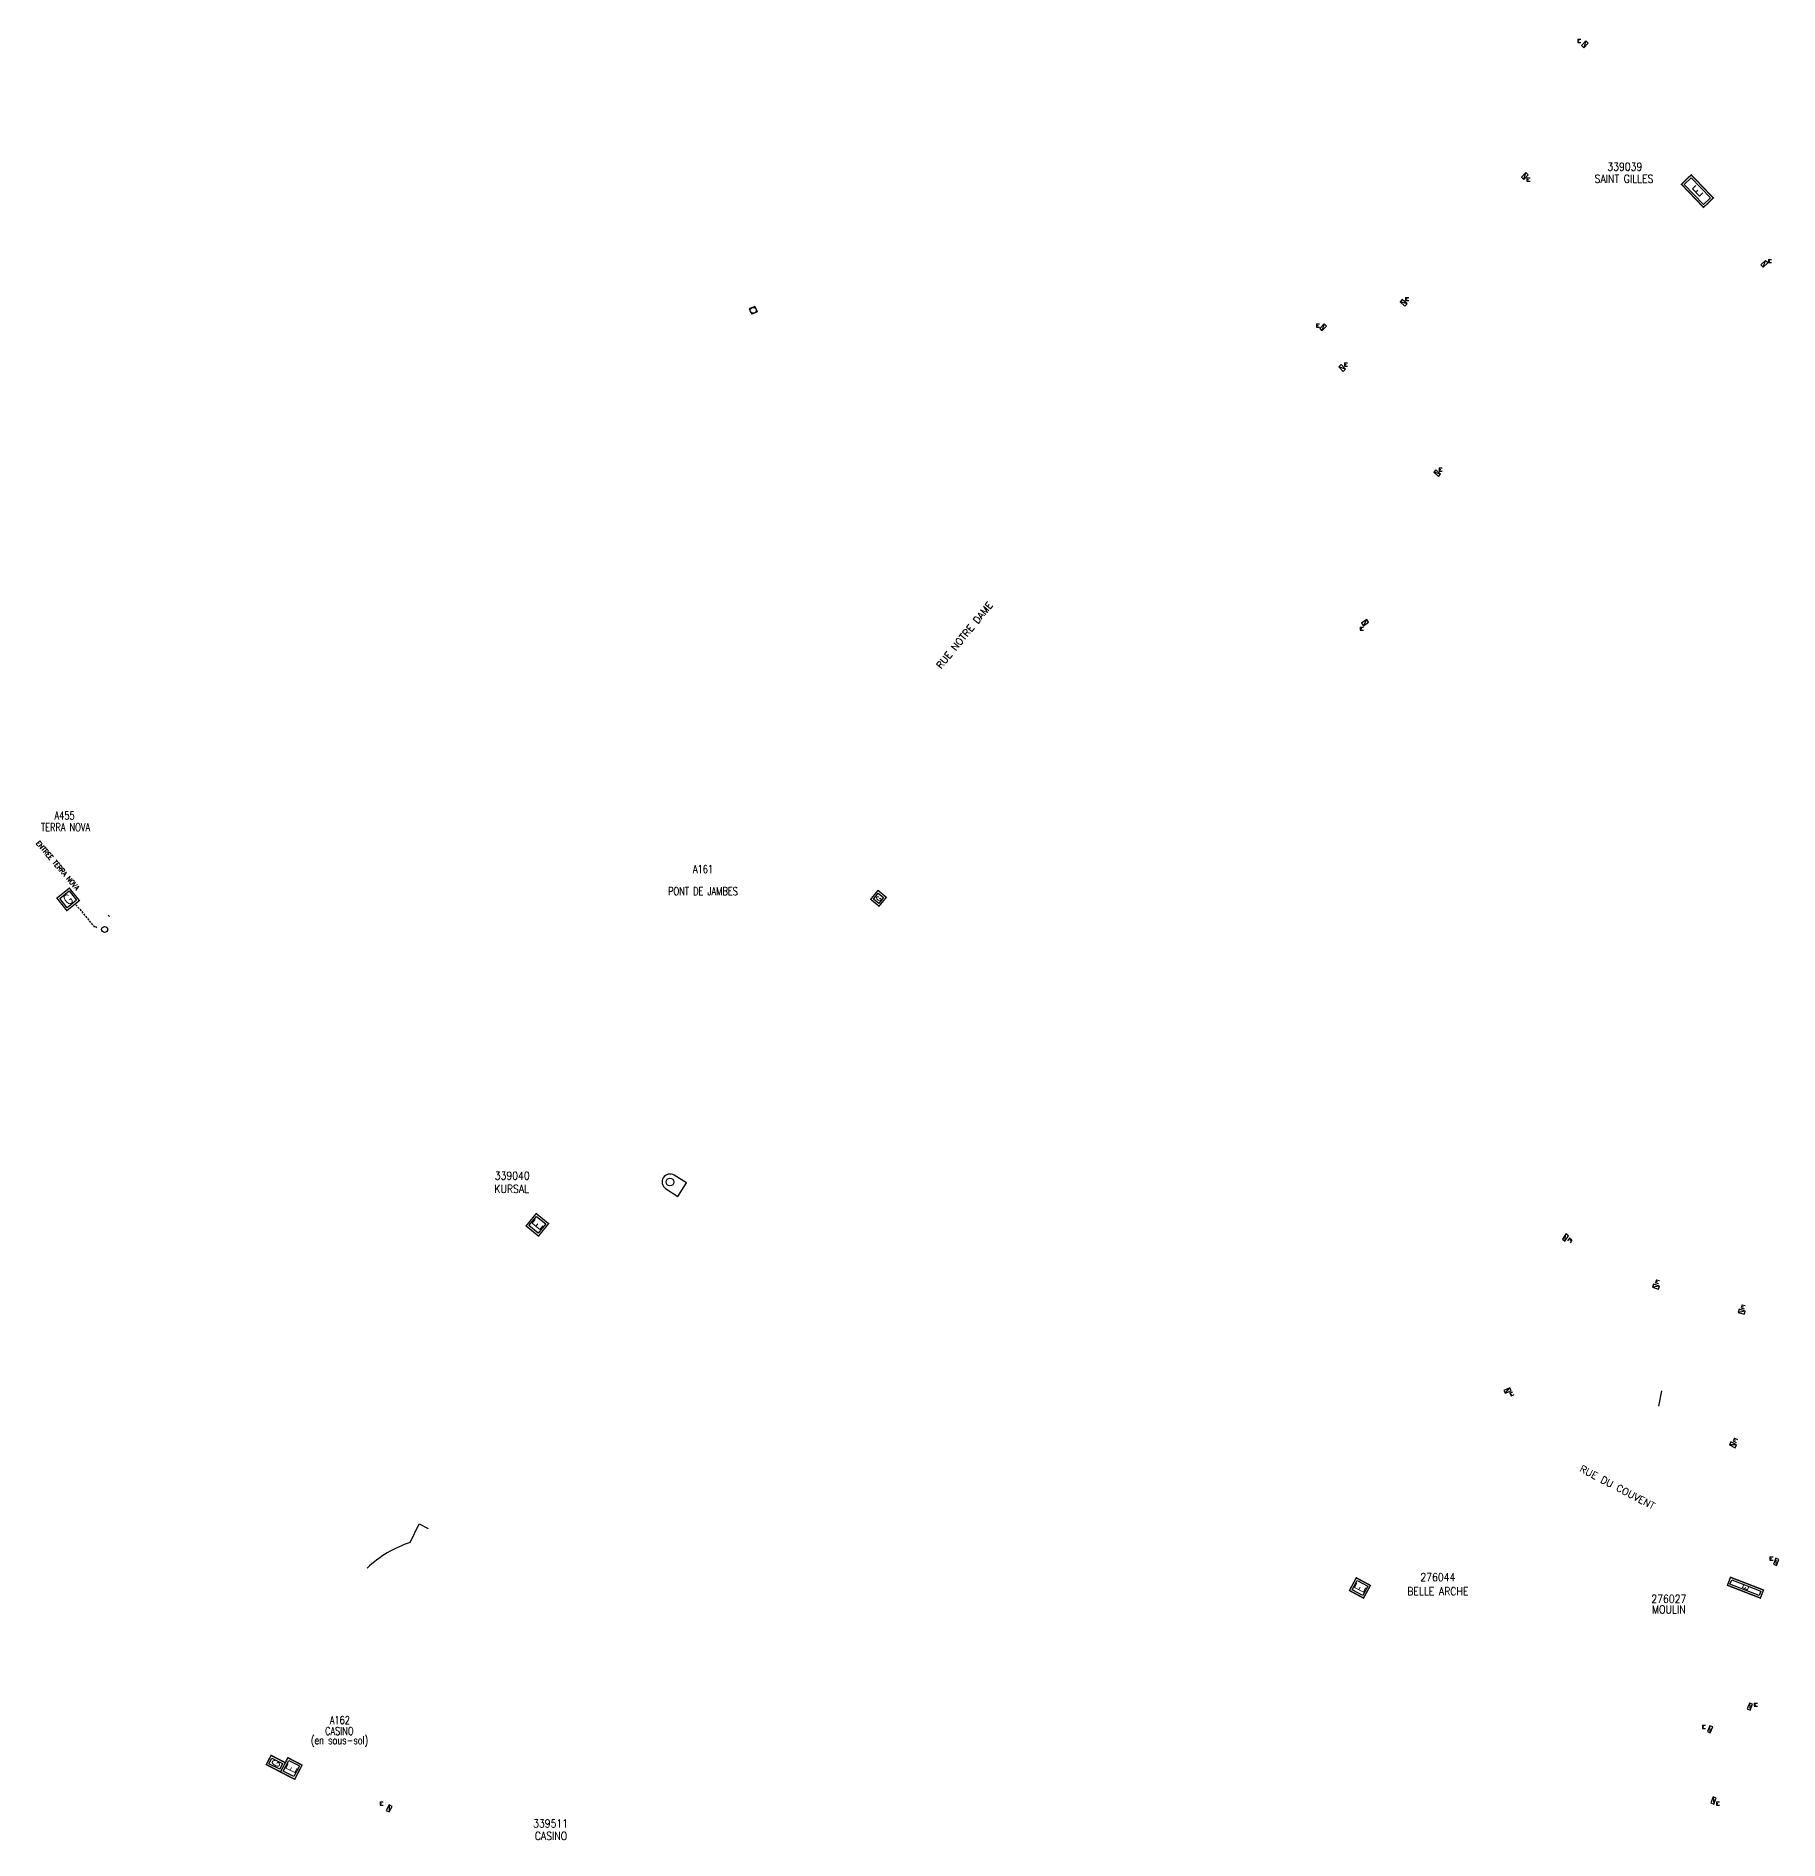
# Model space of a CAD drawing. Header units: millimetres. Extents: x 185009 to 186000, y 127000 to 127985.
# Drawn here: x 185017 to 185452.9, y 127437.2 to 127888.2 of the extents above; entities that cross this region are included whole.
import ezdxf
from ezdxf.enums import TextEntityAlignment as Align

# ---------------------------------------------------------------- set-up
doc = ezdxf.new("R2010")
doc.units = ezdxf.units.MM
doc.linetypes.add('DASHED', pattern=[0.75, 0.5, -0.25])
doc.layers.get('0').update_dxf_attribs({"linetype": 'CONTINUOUS'})
for name, color, linetype in [('G_210', 7, 'CONTINUOUS'), ('M_200', 7, 'CONTINUOUS'), ('W0100', 7, 'CONTINUOUS'), ('W0104', 1, 'CONTINUOUS'), ('W0112', 1, 'DASHED'), ('W0420', 7, 'CONTINUOUS'), ('W0430', 7, 'CONTINUOUS'), ('W0989', 7, 'CONTINUOUS'), ('W0991', 7, 'CONTINUOUS')]:
    doc.layers.add(name, color=color, linetype=linetype)
doc.styles.add('M_ROMANS', font='ROMANS.shx', dxfattribs={"width": 0.75})
doc.styles.get("Standard").update_dxf_attribs({"font": 'romans.shx', "width": 0.85})

# ---------------------------------------------------------------- blocks, each defined once
blk = doc.blocks.new('BR0601')
at = {"color": 0, "linetype": 'Continuous'}
blk.add_circle((0, 0), 0.75, dxfattribs=at)
blk = doc.blocks.new('*U2')
at = {"layer": 'M_200', "color": 0, "linetype": 'Continuous', "const_width": 0.35, "flags": 128}
blk.add_lwpolyline([(-3.08, 8.13), (2.46, 2.35), (0, 0), (-5.53, 5.78)], close=True, dxfattribs=at)
at = {"layer": 'M_200', "color": 0, "linetype": 'Continuous'}
blk.add_lwpolyline([(-4.83, 5.76), (-3.09, 7.42), (1.75, 2.37), (0.02, 0.71)], close=True, dxfattribs=at)
at = {"layer": 'M_200', "insert": (-1.54, 4.06), "char_height": 2.5, "width": 3.4, "attachment_point": 5, "rotation": 43.7637}
blk.add_mtext('E', dxfattribs=at)
at = {"layer": 'M_200', "color": 0, "linetype": 'Continuous', "width": 0.85}
for tag, p in [('NUM', (2, 17.06)), ('NOM', (2, 10.65))]:
    blk.add_attdef(tag, text='', height=4, dxfattribs=at).set_placement(p, align=Align.MIDDLE)
at = {"layer": 'M_200', "color": 0, "linetype": 'Continuous', "style": 'M_ROMANS', "width": 0.75, "flags": 3}
for tag, p in [('DEF_LEG', (1.87, -2.99)), ('DEF_COUP', (1.87, -5.49)), ('DEF_TYPE', (1.87, -7.99))]:
    blk.add_attdef(tag, text='', height=1.2, dxfattribs=at).set_placement(p, align=Align.MIDDLE)
blk = doc.blocks.new('*U4')
at = {"layer": 'G_210', "color": 0, "linetype": 'Continuous', "const_width": 0.35, "flags": 128}
blk.add_lwpolyline([(0.61, 5.62), (3.12, 2.51), (0, 0), (-2.51, 3.12)], close=True, dxfattribs=at)
at = {"layer": 'G_210', "color": 0, "linetype": 'Continuous'}
blk.add_lwpolyline([(-1.8, 3.04), (0.54, 4.92), (2.41, 2.58), (0.08, 0.7)], close=True, dxfattribs=at)
at = {"layer": 'G_210', "insert": (0.31, 2.81), "char_height": 2.5, "width": 4, "attachment_point": 5, "rotation": 38.7876}
blk.add_mtext('G', dxfattribs=at)
at = {"layer": 'G_210', "color": 0, "linetype": 'Continuous', "width": 0.75}
for tag, height, p in [('NUM', 4, (2, 16)), ('NOM', 4, (2, 11)), ('BCL', 3, (2, 7))]:
    blk.add_attdef(tag, text='', height=height, dxfattribs=at).set_placement(p, align=Align.MIDDLE)
at = {"layer": 'G_210', "color": 0, "linetype": 'Continuous', "width": 0.75, "flags": 3}
for tag, p in [('DEF_LEG', (2.14, -3.11)), ('DEF_COUP', (2.14, -5.61)), ('DEF_TYPE', (2.14, -8.11))]:
    blk.add_attdef(tag, text='', height=1.2, dxfattribs=at).set_placement(p, align=Align.MIDDLE)
blk = doc.blocks.new('*U5')
at = {"layer": 'M_200', "color": 0, "linetype": 'Continuous', "const_width": 0.35, "flags": 128}
blk.add_lwpolyline([(-0.57, 5.63), (2.53, 3.1), (0, 0), (-3.1, 2.53)], close=True, dxfattribs=at)
at = {"layer": 'M_200', "color": 0, "linetype": 'Continuous'}
blk.add_lwpolyline([(-2.4, 2.6), (-0.5, 4.92), (1.82, 3.03), (-0.07, 0.7)], close=True, dxfattribs=at)
at = {"layer": 'M_200', "insert": (-0.29, 2.81), "char_height": 2.5, "width": 4, "attachment_point": 5, "rotation": 50.7935}
blk.add_mtext('E', dxfattribs=at)
at = {"layer": 'M_200', "color": 0, "linetype": 'Continuous', "width": 0.85}
for tag, p in [('NUM', (2, 17.06)), ('NOM', (2, 10.65))]:
    blk.add_attdef(tag, text='', height=4, dxfattribs=at).set_placement(p, align=Align.MIDDLE)
at = {"layer": 'M_200', "color": 0, "linetype": 'Continuous', "style": 'M_ROMANS', "width": 0.75, "flags": 3}
for tag, p in [('DEF_LEG', (1.87, -2.99)), ('DEF_COUP', (1.87, -5.49)), ('DEF_TYPE', (1.87, -7.99))]:
    blk.add_attdef(tag, text='', height=1.2, dxfattribs=at).set_placement(p, align=Align.MIDDLE)
blk = doc.blocks.new('*U109')
at = {"layer": 'G_210', "color": 0, "linetype": 'Continuous', "const_width": 0.35, "flags": 128}
blk.add_lwpolyline([(-2.36, 4.15), (1.2, 2.31), (0, 0), (-3.55, 1.84)], close=True, dxfattribs=at)
at = {"layer": 'G_210', "color": 0, "linetype": 'Continuous'}
blk.add_lwpolyline([(-2.88, 2.05), (-2.14, 3.48), (0.52, 2.1), (-0.21, 0.67)], close=True, dxfattribs=at)
at = {"layer": 'G_210', "insert": (-1.17, 2.1), "char_height": 1.93, "width": 2.0095, "attachment_point": 5, "rotation": 62.6708}
blk.add_mtext('G', dxfattribs=at)
at = {"layer": 'G_210', "color": 0, "linetype": 'Continuous', "width": 0.75}
for tag, height, p in [('NUM', 4, (2, 16)), ('NOM', 4, (2, 11)), ('BCL', 3, (2, 7))]:
    blk.add_attdef(tag, text='', height=height, dxfattribs=at).set_placement(p, align=Align.MIDDLE)
at = {"layer": 'G_210', "color": 0, "linetype": 'Continuous', "width": 0.75, "flags": 3}
for tag, p in [('DEF_LEG', (2.14, -3.11)), ('DEF_COUP', (2.14, -5.61)), ('DEF_TYPE', (2.14, -8.11))]:
    blk.add_attdef(tag, text='', height=1.2, dxfattribs=at).set_placement(p, align=Align.MIDDLE)
blk = doc.blocks.new('*U7')
at = {"layer": 'M_200', "color": 0, "linetype": 'Continuous', "const_width": 0.35, "flags": 128}
blk.add_lwpolyline([(-1.81, 5.07), (1.71, 3.17), (0, 0), (-3.52, 1.9)], close=True, dxfattribs=at)
at = {"layer": 'M_200', "color": 0, "linetype": 'Continuous'}
blk.add_lwpolyline([(-2.84, 2.1), (-1.6, 4.39), (1.04, 2.96), (-0.2, 0.68)], close=True, dxfattribs=at)
at = {"layer": 'M_200', "insert": (-0.9, 2.53), "char_height": 2.5, "width": 3.6, "attachment_point": 5, "rotation": 61.5921}
blk.add_mtext('E', dxfattribs=at)
at = {"layer": 'M_200', "color": 0, "linetype": 'Continuous', "width": 0.85}
for tag, p in [('NUM', (2, 17.06)), ('NOM', (2, 10.65))]:
    blk.add_attdef(tag, text='', height=4, dxfattribs=at).set_placement(p, align=Align.MIDDLE)
at = {"layer": 'M_200', "color": 0, "linetype": 'Continuous', "style": 'M_ROMANS', "width": 0.75, "flags": 3}
for tag, p in [('DEF_LEG', (1.87, -2.99)), ('DEF_COUP', (1.87, -5.49)), ('DEF_TYPE', (1.87, -7.99))]:
    blk.add_attdef(tag, text='', height=1.2, dxfattribs=at).set_placement(p, align=Align.MIDDLE)
blk = doc.blocks.new('*U8')
at = {"layer": 'M_200', "color": 0, "linetype": 'Continuous', "const_width": 0.35, "flags": 128}
blk.add_lwpolyline([(-7.47, 5.2), (0.78, 2), (0, 0), (-8.24, 3.2)], close=True, dxfattribs=at)
at = {"layer": 'M_200', "color": 0, "linetype": 'Continuous'}
blk.add_lwpolyline([(-7.6, 3.49), (-7.18, 4.55), (0.13, 1.71), (-0.28, 0.65)], close=True, dxfattribs=at)
at = {"layer": 'M_200', "insert": (-3.74, 2.61), "char_height": 1.4, "width": 1.2011, "attachment_point": 5, "rotation": 68.7666}
blk.add_mtext('E', dxfattribs=at)
at = {"layer": 'M_200', "color": 0, "linetype": 'Continuous', "width": 0.85}
for tag, p in [('NUM', (2, 17.06)), ('NOM', (2, 10.65))]:
    blk.add_attdef(tag, text='', height=4, dxfattribs=at).set_placement(p, align=Align.MIDDLE)
at = {"layer": 'M_200', "color": 0, "linetype": 'Continuous', "style": 'M_ROMANS', "width": 0.75, "flags": 3}
for tag, p in [('DEF_LEG', (1.87, -2.99)), ('DEF_COUP', (1.87, -5.49)), ('DEF_TYPE', (1.87, -7.99))]:
    blk.add_attdef(tag, text='', height=1.2, dxfattribs=at).set_placement(p, align=Align.MIDDLE)
blk = doc.blocks.new('*U25')
at = {"flags": 128}
for points in [[(0.8, 0.8), (-0.8, 0.8)], [(-0.8, 0.8), (-0.8, 0)], [(0.8, 0.8), (-0.8, 0)], [(-0.8, 0), (0.8, 0)], [(0.8, 0), (0.8, 0.8)], [(1.61, 0.6), (0.96, 1.07)], [(2.08, 1.25), (1.43, 1.71)], [(1.84, 0.92), (1.52, 1.16)], [(1.61, 0.6), (2.08, 1.25)]]:
    blk.add_lwpolyline(points, dxfattribs=at)
blk = doc.blocks.new('*U26')
at = {"flags": 128}
for points in [[(-1.48, 0.29), (-2.06, 0.84)], [(-0.93, 0.87), (-1.51, 1.42)], [(-1.2, 0.58), (-1.49, 0.86)], [(-1.48, 0.29), (-0.93, 0.87)], [(0.8, 0.8), (-0.8, 0.8)], [(-0.8, 0.8), (-0.8, 0)], [(0.8, 0.8), (-0.8, 0)], [(-0.8, 0), (0.8, 0)], [(0.8, 0), (0.8, 0.8)]]:
    blk.add_lwpolyline(points, dxfattribs=at)
blk = doc.blocks.new('*U28')
at = {"flags": 128}
for points in [[(0.8, 0.8), (-0.8, 0.8)], [(-0.8, 0.8), (-0.8, 0)], [(0.8, 0.8), (-0.8, 0)], [(-0.8, 0), (0.8, 0)], [(-0.01, 1.13), (-0.57, 1.71)], [(-0.01, 1.13), (0.57, 1.69)], [(0.28, 1.41), (0, 1.7)], [(0.57, 1.69), (0.01, 2.27)], [(0.8, 0), (0.8, 0.8)]]:
    blk.add_lwpolyline(points, dxfattribs=at)
blk = doc.blocks.new('*U35')
at = {"flags": 128}
for points in [[(-0.27, 2.57), (-0.85, 2.02)], [(-0.85, 2.02), (-0.31, 1.44)], [(0.8, 0.8), (-0.8, 0.8)], [(-0.8, 0.8), (-0.8, 0)], [(0.8, 0.8), (-0.8, 0)], [(-0.8, 0), (0.8, 0)], [(-0.56, 2.3), (-0.29, 2.01)], [(-0.27, 2.57), (0.28, 1.99)], [(0.8, 0), (0.8, 0.8)]]:
    blk.add_lwpolyline(points, dxfattribs=at)
blk = doc.blocks.new('*U39')
at = {"flags": 128}
for points in [[(0.8, 0.8), (-0.8, 0.8)], [(-0.8, 0.8), (-0.8, 0)], [(0.8, 0.8), (-0.8, 0)], [(-0.8, 0), (0.8, 0)], [(-0.57, 1.72), (0.02, 2.27)], [(-0.57, 1.72), (-0.02, 1.13)], [(-0.29, 1.43), (0, 1.7)], [(-0.02, 1.13), (0.57, 1.68)], [(0.8, 0), (0.8, 0.8)]]:
    blk.add_lwpolyline(points, dxfattribs=at)
blk = doc.blocks.new('*U37')
at = {"flags": 128}
for points in [[(0.8, 0.8), (-0.8, 0.8)], [(-0.8, 0.8), (-0.8, 0)], [(0.8, 0.8), (-0.8, 0)], [(-0.8, 0), (0.8, 0)], [(-0.57, 1.67), (-0.03, 2.27)], [(-0.57, 1.67), (0.03, 1.13)], [(-0.27, 1.4), (0, 1.7)], [(0.03, 1.13), (0.57, 1.73)], [(0.8, 0), (0.8, 0.8)]]:
    blk.add_lwpolyline(points, dxfattribs=at)
blk = doc.blocks.new('*U38')
at = {"flags": 128}
for points in [[(-0.6, 2.17), (-1.16, 1.6)], [(-1.16, 1.6), (-0.59, 1.04)], [(-0.88, 1.88), (-0.59, 1.6)], [(0.8, 0.8), (-0.8, 0.8)], [(-0.8, 0.8), (-0.8, 0)], [(0.8, 0.8), (-0.8, 0)], [(-0.8, 0), (0.8, 0)], [(-0.6, 2.17), (-0.03, 1.61)], [(0.8, 0), (0.8, 0.8)]]:
    blk.add_lwpolyline(points, dxfattribs=at)
blk = doc.blocks.new('*U33')
at = {"flags": 128}
for points in [[(0.8, 0.8), (-0.8, 0.8)], [(-0.8, 0.8), (-0.8, 0)], [(0.8, 0.8), (-0.8, 0)], [(-0.8, 0), (0.8, 0)], [(0.37, 3.18), (-0.34, 2.8)], [(-0.34, 2.8), (0.04, 2.1)], [(0.01, 2.99), (0.2, 2.64)], [(0.37, 3.18), (0.75, 2.48)], [(0.8, 0), (0.8, 0.8)]]:
    blk.add_lwpolyline(points, dxfattribs=at)
blk = doc.blocks.new('*U36')
at = {"flags": 128}
for points in [[(0.8, 0.8), (-0.8, 0.8)], [(-0.8, 0.8), (-0.8, 0)], [(0.8, 0.8), (-0.8, 0)], [(-0.8, 0), (0.8, 0)], [(-0.56, 1.73), (0.03, 2.26)], [(-0.56, 1.73), (-0.03, 1.14)], [(-0.3, 1.43), (0, 1.7)], [(-0.03, 1.14), (0.56, 1.67)], [(0.8, 0), (0.8, 0.8)]]:
    blk.add_lwpolyline(points, dxfattribs=at)
blk = doc.blocks.new('T420')
for p, q in [((0.75, 0.75), (-0.75, 0.75)), ((-0.75, 0.75), (-0.75, -0.75)), ((0.75, 0.75), (0.75, -0.75)), ((0.75, -0.75), (-0.75, -0.75))]:
    blk.add_line(p, q)
blk.add_ellipse((0, 0), major_axis=(-0.53, 0.53), ratio=1, start_param=3.926991, end_param=10.210176)
blk = doc.blocks.new('T430')
at = {"flags": 128}
for points in [[(0.8, 0.8), (-0.8, 0.8)], [(-0.8, 0.8), (-0.8, 0)], [(0.8, 0.8), (-0.8, 0)], [(-0.8, 0), (0.8, 0)], [(-0.4, 2.1), (0.4, 2.1)], [(-0.4, 2.1), (-0.4, 1.3)], [(-0.4, 1.7), (0, 1.7)], [(-0.4, 1.3), (0.4, 1.3)], [(0.8, 0), (0.8, 0.8)]]:
    blk.add_lwpolyline(points, dxfattribs=at)
blk = doc.blocks.new('*U63')
at = {"flags": 128}
for points in [[(-0.29, 2), (-1.09, 2)], [(-0.28, 1.2), (-1.08, 1.2)], [(0.8, 0.8), (-0.8, 0.8)], [(-0.8, 0.8), (-0.8, 0)], [(0.8, 0.8), (-0.8, 0)], [(-0.8, 0), (0.8, 0)], [(-0.28, 1.6), (-0.68, 1.6)], [(-0.28, 1.2), (-0.29, 2)], [(0.8, 0), (0.8, 0.8)]]:
    blk.add_lwpolyline(points, dxfattribs=at)
blk = doc.blocks.new('*U87')
at = {"flags": 128}
for points in [[(0.8, 0.8), (-0.8, 0.8)], [(-0.8, 0.8), (-0.8, 0)], [(0.8, 0.8), (-0.8, 0)], [(-0.8, 0), (0.8, 0)], [(0.8, 0), (0.8, 0.8)], [(-0.05, -0.41), (-0.8, -0.69)], [(-0.8, -0.69), (-0.51, -1.44)], [(-0.42, -0.55), (-0.28, -0.92)], [(-0.05, -0.41), (0.24, -1.15)]]:
    blk.add_lwpolyline(points, dxfattribs=at)
blk = doc.blocks.new('*U88')
at = {"flags": 128}
for points in [[(0.8, 0.8), (-0.8, 0.8)], [(-0.8, 0.8), (-0.8, 0)], [(0.8, 0.8), (-0.8, 0)], [(-0.8, 0), (0.8, 0)], [(0.8, 0), (0.8, 0.8)], [(-0.23, -1.77), (-0.54, -1.03)], [(-0.23, -1.77), (0.51, -1.47)], [(0.14, -1.62), (-0.01, -1.25)], [(0.51, -1.47), (0.21, -0.73)]]:
    blk.add_lwpolyline(points, dxfattribs=at)
blk = doc.blocks.new('*U89')
at = {"flags": 128}
for points in [[(0.8, 0.8), (-0.8, 0.8)], [(-0.8, 0.8), (-0.8, 0)], [(0.8, 0.8), (-0.8, 0)], [(-0.8, 0), (0.8, 0)], [(0.8, 0), (0.8, 0.8)], [(1.23, -0.33), (0.49, -0.63)], [(0.49, -0.63), (0.78, -1.37)], [(0.86, -0.48), (1, -0.85)], [(1.23, -0.33), (1.52, -1.08)]]:
    blk.add_lwpolyline(points, dxfattribs=at)
blk = doc.blocks.new('*U90')
at = {"flags": 128}
for points in [[(0.8, 0.8), (-0.8, 0.8)], [(-0.8, 0.8), (-0.8, 0)], [(0.8, 0.8), (-0.8, 0)], [(-0.8, 0), (0.8, 0)], [(0.8, 0), (0.8, 0.8)], [(-0.62, -1.5), (-0.9, -0.76)], [(-0.62, -1.5), (0.13, -1.22)], [(-0.24, -1.36), (-0.39, -0.99)], [(0.13, -1.22), (-0.16, -0.47)]]:
    blk.add_lwpolyline(points, dxfattribs=at)
blk = doc.blocks.new('*U101')
at = {"layer": 'G_210', "color": 0, "linetype": 'Continuous', "const_width": 0.35, "flags": 128}
blk.add_lwpolyline([(-1.08, 3.81), (1.32, 2.56), (0, 0), (-2.4, 1.24)], close=True, dxfattribs=at)
at = {"layer": 'G_210', "color": 0, "linetype": 'Continuous'}
blk.add_lwpolyline([(-1.73, 1.46), (-0.87, 3.13), (0.65, 2.35), (-0.21, 0.67)], close=True, dxfattribs=at)
at = {"layer": 'G_210', "insert": (-0.45, 1.78), "char_height": 1.25, "width": 1.4407, "attachment_point": 5, "rotation": 62.6708}
blk.add_mtext('G', dxfattribs=at)
at = {"layer": 'G_210', "color": 0, "linetype": 'Continuous', "width": 0.75}
for tag, height, p in [('NUM', 4, (2, 16)), ('NOM', 4, (2, 11)), ('BCL', 3, (2, 7))]:
    blk.add_attdef(tag, text='', height=height, dxfattribs=at).set_placement(p, align=Align.MIDDLE)
at = {"layer": 'G_210', "color": 0, "linetype": 'Continuous', "width": 0.75, "flags": 3}
for tag, p in [('DEF_LEG', (2.14, -3.11)), ('DEF_COUP', (2.14, -5.61)), ('DEF_TYPE', (2.14, -8.11))]:
    blk.add_attdef(tag, text='', height=1.2, dxfattribs=at).set_placement(p, align=Align.MIDDLE)

msp = doc.modelspace()

# ---------------------------------------------------------------- linework, layer by layer
at = {"layer": 'W0100', "color": 252, "flags": 128}
for points in [[(185423.47, 127549.5), (185422.74, 127545.67)], [(185110.61, 127511.55), (185112.87, 127516.24), (185115.06, 127515.11)]]:
    msp.add_lwpolyline(points, dxfattribs=at)
at = {"layer": 'W0100', "color": 252}
msp.add_arc((185119.28, 127484.62), 28.3, 107.8438, 133.386, dxfattribs=at)
at = {"layer": 'W0104', "color": 252, "flags": 128}
msp.add_lwpolyline([(185174.47, 127600.05), (185177.51, 127598.11), (185179.7, 127601.49), (185176.61, 127603.37, 0.997048), (185174.47, 127600.05)], format="xyb", dxfattribs=at)
at = {"layer": 'W0104', "color": 252}
msp.add_circle((185175.54, 127601.71), 0.971, dxfattribs=at)
at = {"layer": 'W0112', "color": 252, "flags": 128}
for points in [[(185027.01, 127671.02), (185031.68, 127665.36), (185031.9, 127665.54), (185032.28, 127665.08)], [(185035.08, 127668.41), (185035.47, 127667.95)]]:
    msp.add_lwpolyline(points, dxfattribs=at)

# ---------------------------------------------------------------- block references
at = {"layer": 'G_210'}
ref = msp.add_blockref('*U4', (185024.74, 127669.54), dxfattribs=at)
ref.add_attrib('NUM', 'A455', dxfattribs={"color": 0, "linetype": 'Continuous', "height": 2, "width": 0.75}).set_placement((185024.17, 127693.29), align=Align.MIDDLE)
ref.add_attrib('NOM', 'TERRA NOVA', dxfattribs={"color": 0, "linetype": 'Continuous', "height": 2, "width": 0.75}).set_placement((185024.4, 127690.38), align=Align.MIDDLE)
at = {"layer": 'G_210', "color": 252}
ref = msp.add_blockref('*U101', (185227.83, 127670.65), dxfattribs=dict(at, rotation=347.7883550889867))
ref.add_attrib('NUM', 'A161', dxfattribs={"color": 0, "linetype": 'Continuous', "height": 2, "width": 0.75}).set_placement((185183.81, 127679.92), align=Align.MIDDLE)
ref.add_attrib('NOM', 'PONT DE JAMBES', dxfattribs={"color": 0, "linetype": 'Continuous', "height": 2, "width": 0.75}).set_placement((185183.81, 127674.4), align=Align.MIDDLE)
at = {"layer": 'G_210'}
ref = msp.add_blockref('*U109', (185078.16, 127454.21), dxfattribs=at)
ref.add_attrib('NUM', 'A162', dxfattribs={"color": 0, "linetype": 'Continuous', "height": 2, "width": 0.75}).set_placement((185093.01, 127467.19), align=Align.MIDDLE)
ref.add_attrib('NOM', 'CASINO', dxfattribs={"color": 0, "linetype": 'Continuous', "height": 2, "width": 0.75}).set_placement((185092.87, 127464.44), align=Align.MIDDLE)
ref.add_attrib('BCL', '(en sous-sol)', dxfattribs={"color": 0, "linetype": 'Continuous', "height": 2, "width": 0.75}).set_placement((185092.93, 127461.99), align=Align.MIDDLE)
at = {"layer": 'M_200'}
ref = msp.add_blockref('*U2', (185434.01, 127845.35), dxfattribs=at)
ref.add_attrib('NUM', '339039', dxfattribs={"color": 0, "linetype": 'Continuous', "height": 2, "width": 0.85}).set_placement((185414.33, 127855.52), align=Align.MIDDLE)
ref.add_attrib('NOM', 'SAINT GILLES', dxfattribs={"color": 0, "linetype": 'Continuous', "height": 2, "width": 0.85}).set_placement((185414.13, 127852.5), align=Align.MIDDLE)
ref = msp.add_blockref('*U5', (185142.67, 127588.18), dxfattribs=at)
ref.add_attrib('NUM', '339040', dxfattribs={"color": 0, "linetype": 'Continuous', "height": 2, "width": 0.85}).set_placement((185136.1, 127603.27), align=Align.MIDDLE)
ref.add_attrib('NOM', 'KURSAL', dxfattribs={"color": 0, "linetype": 'Continuous', "height": 2, "width": 0.85}).set_placement((185135.98, 127599.96), align=Align.MIDDLE)
ref = msp.add_blockref('*U7', (185348.99, 127497.67), dxfattribs=at)
ref.add_attrib('NUM', '276044', dxfattribs={"color": 0, "linetype": 'Continuous', "height": 2, "width": 0.85}).set_placement((185367.57, 127502.9), align=Align.MIDDLE)
ref.add_attrib('NOM', 'BELLE ARCHE', dxfattribs={"color": 0, "linetype": 'Continuous', "height": 2, "width": 0.85}).set_placement((185367.57, 127499.38), align=Align.MIDDLE)
ref = msp.add_blockref('*U8', (185448.23, 127497.68), dxfattribs=at)
ref.add_attrib('NUM', '276027', dxfattribs={"color": 0, "linetype": 'Continuous', "height": 2, "width": 0.85}).set_placement((185425.33, 127497.49), align=Align.MIDDLE)
ref.add_attrib('NOM', 'MOULIN', dxfattribs={"color": 0, "linetype": 'Continuous', "height": 2, "width": 0.85}).set_placement((185425.34, 127494.84), align=Align.MIDDLE)
ref = msp.add_blockref('*U5', (185081.71, 127452.37), dxfattribs=dict(at, rotation=11.87730871301507))
ref.add_attrib('NUM', '339511', dxfattribs={"color": 0, "linetype": 'Continuous', "height": 2, "width": 0.85}).set_placement((185145.7, 127441.34), align=Align.MIDDLE)
ref.add_attrib('NOM', 'CASINO', dxfattribs={"color": 0, "linetype": 'Continuous', "height": 2, "width": 0.85}).set_placement((185145.8, 127438.22), align=Align.MIDDLE)
at = {"layer": 'W0420', "rotation": 24.53080476794943}
msp.add_blockref('T420', (185196.39, 127819.61), dxfattribs=at)
at = {"layer": 'W0420', "color": 252}
msp.add_blockref('BR0601', (185034.18, 127664.83), dxfattribs=at)
at = {"layer": 'W0430'}
for name, p, rotation in [('*U35', (185404.6, 127885.83), 46.65311452926507), ('*U28', (185389.01, 127853.47), 226.2134602846729), ('*U26', (185448.94, 127831.54), 223.1906704641504), ('*U36', (185358.75, 127821.18), 318.1057322988456), ('*U38', (185339.16, 127815.08), 44.40365839023256), ('*U37', (185343.35, 127804.93), 312.2904898205232), ('*U39', (185367.12, 127778.6), 316.7786140203676), ('*U25', (185349.13, 127741.87), 215.891068894058), ('T430', (185399.16, 127588.04), 235.4586288018913), ('T430', (185422.01, 127575.15), 343.3268298939654), ('T430', (185443.45, 127568.88), 343.7198740734042), ('*U63', (185384.83, 127549.93), 204.0642194657913), ('T430', (185441.18, 127535.63), 332.7033635938868), ('*U90', (185451.8, 127506.87), 249.1823675453353), ('*U89', (185445.95, 127470.4), 68.50558539387977), ('*U88', (185435.27, 127465.03), 247.8850685277089), ('*U33', (185105.68, 127444.9), 61.62665342854967), ('*U87', (185436.88, 127446.91), 68.133164215928)]:
    msp.add_blockref(name, p, dxfattribs=dict(at, rotation=rotation))

# ---------------------------------------------------------------- texts
at = {"layer": 'W0989', "color": 252}
for s, rotation, p in [('RUE NOTRE DAME', 50.8146, (185249.19, 127738.39)), ('RUE DU COUVENT', 332.2934, (185412.47, 127525.38))]:
    msp.add_text(s, height=1.75, rotation=rotation, dxfattribs=at).set_placement(p, align=Align.MIDDLE)
at = {"layer": 'W0991', "color": 252, "insert": (185017.86, 127687.13), "char_height": 1.25, "width": 20.1909, "attachment_point": 1, "rotation": 310.6175}
msp.add_mtext('ENTREE TERRA NOVA', dxfattribs=at)

doc.saveas('drawing.dxf')
